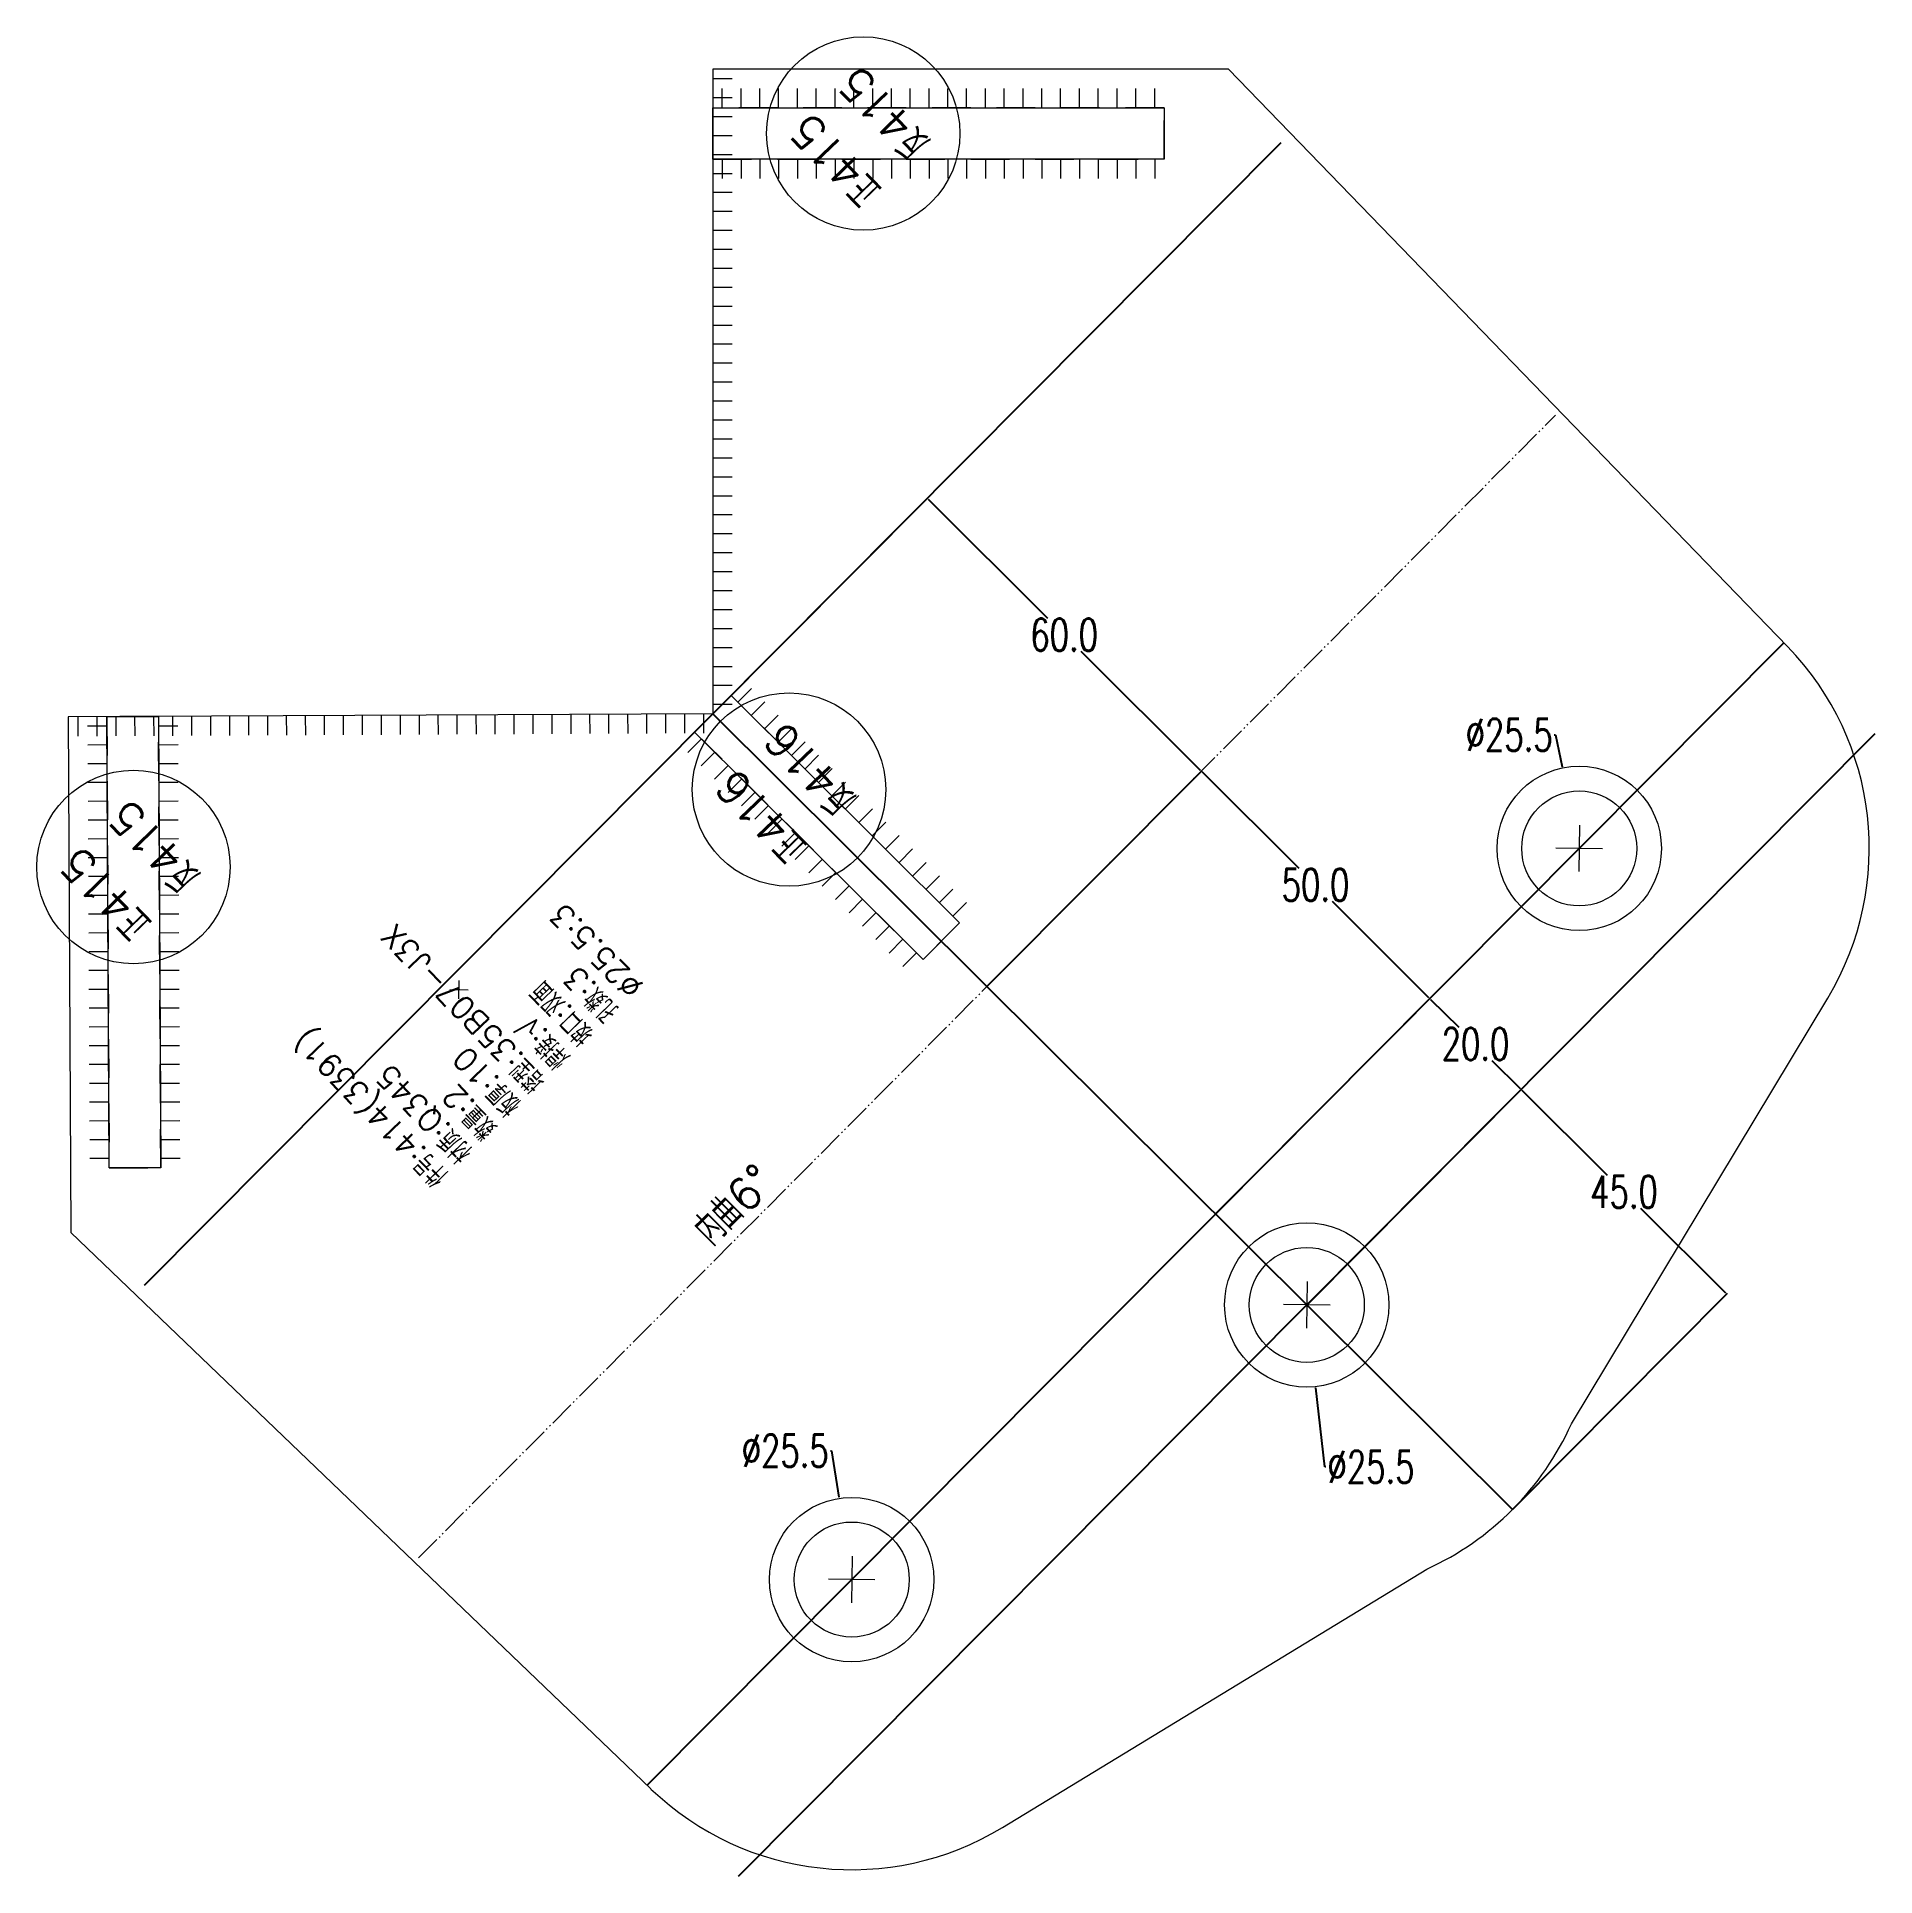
# Model space of a CAD drawing. Extents: x 460 to 745, y 134 to 419.
import ezdxf
from ezdxf.enums import TextEntityAlignment as Align

# ---------------------------------------------------------------- set-up
doc = ezdxf.new("R2010")
doc.units = 0
doc.header["$MEASUREMENT"] = 0
doc.linetypes.add('制弯线', pattern=[5.9, 4, -0.5, 0.2, -0.5, 0.2, -0.5])
doc.linetypes.add('长虚线', pattern=[10, 6, -4])
doc.layers.get('0').update_dxf_attribs({"linetype": 'CONTINUOUS', "lineweight": 25})
doc.layers.get('Defpoints').update_dxf_attribs({"linetype": 'CONTINUOUS'})
for name, color, linetype, lineweight in [('1', 7, 'CONTINUOUS', 25), ('2', 7, 'CONTINUOUS', 25), ('3', 7, 'CONTINUOUS', 25)]:
    doc.layers.add(name, color=color, linetype=linetype, lineweight=lineweight)
doc.styles.add('DimFont', font='simplex.shx', dxfattribs={"width": 0.8, "bigfont": 'gbhzfs.shx'})
doc.styles.get("Standard").update_dxf_attribs({"font": 'simplex.shx', "width": 0.7, "height": 5, "bigfont": 'gbhzfs.shx'})
doc.dimstyles.new('DHDxfDimStyleOpen30', dxfattribs={"dimtxt": 2.5, "dimasz": 2.5, "dimexe": 1.25, "dimexo": 0.625, "dimtad": 2, "dimtxsty": 'DimFont', "dimblk": 'OPEN30', "dimblk1": 'OPEN30', "dimblk2": 'OPEN30', "dimcen": 2.5, "dimadec": 0, "dimazin": 0, "dimtfac": 1, "dimtmove": 0, "dimatfit": 3, "dimfxl": 0, "dimarcsym": 0})

# ---------------------------------------------------------------- blocks, each defined once
blk = doc.blocks.new('*D2')
at = {"color": 0, "linetype": 'Continuous', "lineweight": -2}
for p, q in [((565.12, 313.9), (598.46, 347.4)), ((598.46, 347.15), (616.99, 328.7)), ((640.73, 305.08), (622.2, 323.52)), ((607.65, 271.58), (640.99, 305.08))]:
    blk.add_line(p, q, dxfattribs=at)
at = {"color": 0, "linetype": 'Continuous'}
for points in [[(598.48, 347.17), (598.44, 347.13), (598.33, 347.27)], [(640.75, 305.1), (640.71, 305.06), (640.86, 304.95)]]:
    blk.add_solid(points, dxfattribs=at)
at = {"layer": 'Defpoints', "color": 0, "linetype": 'Continuous'}
for p in [(565.08, 313.86), (640.86, 304.95), (607.61, 271.54)]:
    blk.add_point(p, dxfattribs=at)
at = {"color": 0, "linetype": 'Continuous', "insert": (619.59, 326.11), "char_height": 5, "attachment_point": 5}
blk.add_mtext('\\A1;60.0', dxfattribs=at)
blk = doc.blocks.new('*D3')
at = {"color": 0, "linetype": 'Continuous', "lineweight": -2}
for p, q in [((607.65, 271.58), (640.99, 305.08)), ((640.99, 304.83), (655.98, 289.91)), ((676.17, 269.81), (661.18, 284.73)), ((643.09, 236.31), (676.43, 269.81))]:
    blk.add_line(p, q, dxfattribs=at)
at = {"color": 0, "linetype": 'Continuous'}
for points in [[(641.01, 304.85), (640.96, 304.8), (640.86, 304.95)], [(676.19, 269.83), (676.15, 269.79), (676.3, 269.68)]]:
    blk.add_solid(points, dxfattribs=at)
at = {"layer": 'Defpoints', "color": 0, "linetype": 'Continuous'}
for p in [(607.61, 271.54), (676.3, 269.68), (643.05, 236.27)]:
    blk.add_point(p, dxfattribs=at)
at = {"color": 0, "linetype": 'Continuous', "insert": (658.58, 287.32), "char_height": 5, "attachment_point": 5}
blk.add_mtext('\\A1;50.0', dxfattribs=at)
blk = doc.blocks.new('*D4')
at = {"color": 0, "linetype": 'Continuous', "lineweight": -2}
for p, q in [((643.09, 236.31), (676.43, 269.81)), ((676.43, 269.56), (680.79, 265.22)), ((690.35, 255.7), (685.99, 260.04)), ((657.27, 222.2), (690.6, 255.7))]:
    blk.add_line(p, q, dxfattribs=at)
at = {"color": 0, "linetype": 'Continuous'}
for points in [[(676.45, 269.58), (676.41, 269.53), (676.3, 269.68)], [(690.37, 255.72), (690.33, 255.68), (690.48, 255.58)]]:
    blk.add_solid(points, dxfattribs=at)
at = {"layer": 'Defpoints', "color": 0, "linetype": 'Continuous'}
for p in [(690.48, 255.58), (643.05, 236.27), (657.22, 222.16)]:
    blk.add_point(p, dxfattribs=at)
at = {"color": 0, "linetype": 'Continuous', "insert": (683.39, 262.63), "char_height": 5, "attachment_point": 5}
blk.add_mtext('\\A1;20.0', dxfattribs=at)
blk = doc.blocks.new('*D5')
at = {"color": 0, "linetype": 'Continuous', "lineweight": -2}
for p, q in [((657.27, 222.2), (690.6, 255.7)), ((690.6, 255.45), (703.82, 242.29)), ((722.25, 223.96), (709.03, 237.11)), ((689.16, 190.46), (722.5, 223.96))]:
    blk.add_line(p, q, dxfattribs=at)
at = {"color": 0, "linetype": 'Continuous'}
for points in [[(690.63, 255.47), (690.58, 255.43), (690.48, 255.58)], [(722.27, 223.98), (722.23, 223.94), (722.37, 223.83)]]:
    blk.add_solid(points, dxfattribs=at)
at = {"layer": 'Defpoints', "color": 0, "linetype": 'Continuous'}
for p in [(722.37, 223.83), (657.22, 222.16), (689.12, 190.42)]:
    blk.add_point(p, dxfattribs=at)
at = {"color": 0, "linetype": 'Continuous', "insert": (706.43, 239.7), "char_height": 5, "attachment_point": 5}
blk.add_mtext('\\A1;45.0', dxfattribs=at)
blk = doc.blocks.new('*D7')
at = {"color": 0, "linetype": 'Continuous', "lineweight": -2}
for p, q in [((657.13, 222.16), (657.31, 222.16)), ((657.22, 222.07), (657.22, 222.25)), ((660, 197.05), (658.64, 209.31)), ((660.18, 197.05), (660, 197.05))]:
    blk.add_line(p, q, dxfattribs=at)
at = {"color": 0, "linetype": 'Continuous'}
blk.add_solid([(658.67, 209.31), (658.61, 209.3), (658.62, 209.49)], dxfattribs=at)
at = {"layer": 'Defpoints', "color": 0, "linetype": 'Continuous'}
for p in [(655.82, 234.83), (658.62, 209.49)]:
    blk.add_point(p, dxfattribs=at)
at = {"color": 0, "linetype": 'Continuous', "insert": (667.18, 197.05), "char_height": 5, "attachment_point": 5}
blk.add_mtext('\\A1;∅25.5', dxfattribs=at)
blk = doc.blocks.new('*D8')
at = {"color": 0, "linetype": 'Continuous', "lineweight": -2}
for p, q in [((583.32, 199.54), (583.5, 199.54)), ((583.5, 199.54), (584.62, 192.34)), ((586.53, 179.56), (586.71, 179.56)), ((586.62, 179.47), (586.62, 179.65))]:
    blk.add_line(p, q, dxfattribs=at)
at = {"color": 0, "linetype": 'Continuous'}
blk.add_solid([(584.65, 192.34), (584.59, 192.33), (584.65, 192.16)], dxfattribs=at)
at = {"layer": 'Defpoints', "color": 0, "linetype": 'Continuous'}
for p in [(584.65, 192.16), (588.58, 166.96)]:
    blk.add_point(p, dxfattribs=at)
at = {"color": 0, "linetype": 'Continuous', "insert": (576.31, 199.54), "char_height": 5, "attachment_point": 5}
blk.add_mtext('\\A1;∅25.5', dxfattribs=at)
blk = doc.blocks.new('*D9')
at = {"color": 0, "linetype": 'Continuous', "lineweight": -2}
for p, q in [((695.62, 310.59), (695.8, 310.59)), ((695.8, 310.59), (696.84, 305.63)), ((699.39, 292.97), (699.57, 292.97)), ((699.48, 292.88), (699.48, 293.06))]:
    blk.add_line(p, q, dxfattribs=at)
at = {"color": 0, "linetype": 'Continuous'}
blk.add_solid([(696.87, 305.64), (696.81, 305.63), (696.87, 305.45)], dxfattribs=at)
at = {"layer": 'Defpoints', "color": 0, "linetype": 'Continuous'}
for p in [(696.87, 305.45), (702.08, 280.49)]:
    blk.add_point(p, dxfattribs=at)
at = {"color": 0, "linetype": 'Continuous', "insert": (688.62, 310.59), "char_height": 5, "attachment_point": 5}
blk.add_mtext('\\A1;∅25.5', dxfattribs=at)

msp = doc.modelspace()

# ---------------------------------------------------------------- linework, layer by layer
at = {"color": 0, "linetype": 'Continuous'}
for p, q in [((476.9, 225.25), (653.25, 402.47)), ((554.87, 147.66), (731.23, 324.88)), ((565.08, 313.86), (689.12, 190.42)), ((569.05, 133.55), (745.4, 310.77))]:
    msp.add_line(p, q, dxfattribs=at)
at = {"layer": '1', "color": 7, "linetype": 'Continuous', "lineweight": 18}
for p, q in [((645.08, 413.86), (565.08, 413.86)), ((565.08, 413.86), (565.08, 313.86)), ((731.81, 324.27), (645.08, 413.86)), ((565.08, 313.86), (465.08, 313.37)), ((465.08, 313.37), (465.47, 233.37)), ((698.27, 203.73), (738.03, 269.76)), ((465.47, 233.37), (555.47, 147.08)), ((610.01, 141.12), (675.86, 181.2))]:
    msp.add_line(p, q, dxfattribs=at)
at = {"layer": '1', "color": 7, "linetype": 'Continuous', "lineweight": 13}
for p, q in [((699.54, 296.58), (699.42, 289.37)), ((703.08, 292.92), (695.87, 293.03)), ((657.28, 225.77), (657.17, 218.55)), ((660.83, 222.1), (653.62, 222.22)), ((586.67, 183.17), (586.56, 175.96)), ((590.22, 179.5), (583.01, 179.62))]:
    msp.add_line(p, q, dxfattribs=at)
for centre, radius in [((699.48, 292.97), 12.75), ((699.48, 292.97), 8.92), ((657.22, 222.16), 12.75), ((657.22, 222.16), 8.92), ((586.62, 179.56), 12.75), ((586.62, 179.56), 8.93)]:
    msp.add_circle(centre, radius, dxfattribs=at)
at = {"layer": '1', "color": 7, "linetype": 'Continuous', "lineweight": 18}
for centre, start, end in [((699.48, 292.97), 328.9517, 44.0731), ((657.22, 222.16), 294.4614, 335.818), ((586.62, 179.56), 226.2063, 301.3277)]:
    msp.add_arc(centre, 45, start, end, dxfattribs=at)
at = {"layer": '2', "color": 7, "linetype": 'Continuous', "lineweight": 13}
for p, q in [((565.08, 412.39), (568.08, 412.39)), ((565.08, 409.45), (568.08, 409.45)), ((565.08, 406.51), (568.08, 406.51)), ((565.08, 403.57), (568.08, 403.57)), ((565.08, 400.62), (568.08, 400.62)), ((565.08, 397.68), (568.08, 397.68)), ((565.08, 394.74), (568.08, 394.74)), ((565.08, 391.8), (568.08, 391.8)), ((565.08, 388.86), (568.08, 388.86)), ((565.08, 385.92), (568.08, 385.92)), ((565.08, 382.98), (568.08, 382.98)), ((565.08, 380.04), (568.08, 380.04)), ((565.08, 377.09), (568.08, 377.09)), ((565.08, 374.15), (568.08, 374.15)), ((565.08, 371.21), (568.08, 371.21)), ((565.08, 368.27), (568.08, 368.27)), ((565.08, 365.33), (568.08, 365.33)), ((565.08, 362.39), (568.08, 362.39)), ((565.08, 359.45), (568.08, 359.45)), ((565.08, 356.51), (568.08, 356.51)), ((565.08, 353.57), (568.08, 353.57)), ((565.08, 350.62), (568.08, 350.62)), ((565.08, 347.68), (568.08, 347.68)), ((565.08, 344.74), (568.08, 344.74)), ((565.08, 341.8), (568.08, 341.8)), ((565.08, 338.86), (568.08, 338.86)), ((565.08, 335.92), (568.08, 335.92)), ((565.08, 332.98), (568.08, 332.98)), ((565.08, 330.04), (568.08, 330.04)), ((565.08, 327.09), (568.08, 327.09)), ((565.08, 324.15), (568.08, 324.15)), ((565.08, 321.21), (568.08, 321.21)), ((565.08, 318.27), (568.08, 318.27)), ((563.61, 313.85), (563.62, 310.85)), ((565.08, 315.33), (568.08, 315.33)), ((466.55, 313.38), (466.56, 310.38)), ((469.49, 313.39), (469.5, 310.39)), ((472.43, 313.41), (472.44, 310.41)), ((475.37, 313.42), (475.39, 310.42)), ((478.31, 313.44), (478.33, 310.44)), ((481.25, 313.45), (481.27, 310.45)), ((484.19, 313.46), (484.21, 310.46)), ((487.14, 313.48), (487.15, 310.48)), ((490.08, 313.49), (490.09, 310.49)), ((493.02, 313.51), (493.03, 310.51)), ((495.96, 313.52), (495.97, 310.52)), ((498.9, 313.54), (498.91, 310.54)), ((501.84, 313.55), (501.86, 310.55)), ((504.78, 313.57), (504.8, 310.57)), ((507.72, 313.58), (507.74, 310.58)), ((510.66, 313.59), (510.68, 310.59)), ((513.61, 313.61), (513.62, 310.61)), ((516.55, 313.62), (516.56, 310.62)), ((519.49, 313.64), (519.5, 310.64)), ((522.43, 313.65), (522.44, 310.65)), ((525.37, 313.67), (525.38, 310.67)), ((528.31, 313.68), (528.33, 310.68)), ((531.25, 313.69), (531.27, 310.69)), ((534.19, 313.71), (534.21, 310.71)), ((537.13, 313.72), (537.15, 310.72)), ((540.08, 313.74), (540.09, 310.74)), ((543.02, 313.75), (543.03, 310.75)), ((545.96, 313.77), (545.97, 310.77)), ((548.9, 313.78), (548.91, 310.78)), ((551.84, 313.79), (551.86, 310.79)), ((554.78, 313.81), (554.8, 310.81)), ((557.72, 313.82), (557.74, 310.82)), ((560.66, 313.84), (560.68, 310.84)), ((524.26, 271.1), (527.09, 271.05)), ((525.65, 269.66), (525.7, 272.49))]:
    msp.add_line(p, q, dxfattribs=at)
at = {"layer": '2', "color": 190, "linetype": '制弯线', "lineweight": 13}
msp.add_line((519.43, 182.93), (695.78, 360.15), dxfattribs=at)
at = {"layer": '2', "color": 7, "linetype": 'Continuous', "lineweight": 13}
msp.add_circle((525.67, 271.07), 0.1, dxfattribs=at)
at = {"layer": '3', "color": 7, "linetype": 'Continuous', "lineweight": 13}
for p, q in [((566.53, 407.86), (566.53, 410.86)), ((569.45, 407.86), (569.45, 410.86)), ((572.37, 407.86), (572.37, 410.86)), ((575.28, 407.86), (575.28, 410.86)), ((578.2, 407.86), (578.2, 410.86)), ((581.12, 407.86), (581.12, 410.86)), ((584.03, 407.86), (584.03, 410.86)), ((586.95, 407.86), (586.95, 410.86)), ((589.87, 407.86), (589.87, 410.86)), ((592.78, 407.86), (592.78, 410.86)), ((595.7, 407.86), (595.7, 410.86)), ((598.62, 407.86), (598.62, 410.86)), ((601.53, 407.86), (601.53, 410.86)), ((604.45, 407.86), (604.45, 410.86)), ((607.37, 407.86), (607.37, 410.86)), ((610.28, 407.86), (610.28, 410.86)), ((613.2, 407.86), (613.2, 410.86)), ((616.12, 407.86), (616.12, 410.86)), ((619.03, 407.86), (619.03, 410.86)), ((621.95, 407.86), (621.95, 410.86)), ((624.87, 407.86), (624.87, 410.86)), ((627.78, 407.86), (627.78, 410.86)), ((630.7, 407.86), (630.7, 410.86)), ((633.62, 407.86), (633.62, 410.86)), ((566.53, 399.86), (566.53, 396.86)), ((569.45, 399.86), (569.45, 396.86)), ((572.37, 399.86), (572.37, 396.86)), ((575.28, 399.86), (575.28, 396.86)), ((578.2, 399.86), (578.2, 396.86)), ((581.12, 399.86), (581.12, 396.86)), ((584.03, 399.86), (584.03, 396.86)), ((586.95, 399.86), (586.95, 396.86)), ((589.87, 399.86), (589.87, 396.86)), ((592.78, 399.86), (592.78, 396.86)), ((595.7, 399.86), (595.7, 396.86)), ((598.62, 399.86), (598.62, 396.86)), ((601.53, 399.86), (601.53, 396.86)), ((604.45, 399.86), (604.45, 396.86)), ((607.37, 399.86), (607.37, 396.86)), ((610.28, 399.86), (610.28, 396.86)), ((613.2, 399.86), (613.2, 396.86)), ((616.12, 399.86), (616.12, 396.86)), ((619.03, 399.86), (619.03, 396.86)), ((621.95, 399.86), (621.95, 396.86)), ((624.87, 399.86), (624.87, 396.86)), ((627.78, 399.86), (627.78, 396.86)), ((630.7, 399.86), (630.7, 396.86)), ((633.62, 399.86), (633.62, 396.86)), ((568.94, 315.66), (571.06, 317.78)), ((571.02, 313.58), (573.14, 315.71)), ((471.08, 311.94), (468.08, 311.93)), ((479.08, 311.98), (482.08, 312)), ((573.11, 311.51), (575.23, 313.63)), ((575.19, 309.43), (577.31, 311.56)), ((471.1, 309.03), (468.1, 309.01)), ((479.1, 309.06), (482.1, 309.08)), ((563.3, 309.99), (561.18, 307.86)), ((577.28, 307.36), (579.39, 309.49)), ((471.11, 306.11), (468.11, 306.09)), ((479.11, 306.15), (482.11, 306.16)), ((565.38, 307.91), (563.27, 305.79)), ((567.47, 305.84), (565.35, 303.71)), ((579.36, 305.28), (581.48, 307.41)), ((581.45, 303.21), (583.56, 305.34)), ((471.13, 303.19), (468.13, 303.18)), ((479.13, 303.23), (482.13, 303.25)), ((569.55, 303.76), (567.43, 301.64)), ((583.53, 301.13), (585.65, 303.26)), ((471.14, 300.28), (468.14, 300.26)), ((479.14, 300.32), (482.14, 300.33)), ((571.64, 301.69), (569.52, 299.56)), ((573.72, 299.61), (571.6, 297.49)), ((585.62, 299.06), (587.73, 301.19)), ((471.16, 297.36), (468.16, 297.34)), ((479.16, 297.4), (482.15, 297.41)), ((575.81, 297.54), (573.69, 295.41)), ((587.7, 296.99), (589.82, 299.11)), ((589.79, 294.91), (591.9, 297.04)), ((471.17, 294.44), (468.17, 294.43)), ((479.17, 294.48), (482.17, 294.5)), ((577.89, 295.46), (575.77, 293.34)), ((591.87, 292.84), (593.99, 294.96)), ((471.18, 291.53), (468.18, 291.51)), ((479.18, 291.57), (482.18, 291.58)), ((579.97, 293.39), (577.86, 291.26)), ((582.06, 291.31), (579.94, 289.19)), ((593.96, 290.76), (596.07, 292.89)), ((471.2, 288.61), (468.2, 288.59)), ((479.2, 288.65), (482.2, 288.66)), ((584.14, 289.24), (582.03, 287.11)), ((596.04, 288.69), (598.16, 290.81)), ((598.13, 286.61), (600.24, 288.74)), ((471.21, 285.69), (468.21, 285.68)), ((479.21, 285.73), (482.21, 285.75)), ((586.23, 287.17), (584.11, 285.04)), ((600.21, 284.54), (602.33, 286.66)), ((471.23, 282.78), (468.23, 282.76)), ((479.23, 282.82), (482.23, 282.83)), ((588.31, 285.09), (586.2, 282.96)), ((590.4, 283.02), (588.28, 280.89)), ((602.3, 282.46), (604.41, 284.59)), ((471.24, 279.86), (468.24, 279.85)), ((479.24, 279.9), (482.24, 279.91)), ((592.48, 280.94), (590.37, 278.82)), ((471.25, 276.94), (468.25, 276.93)), ((479.25, 276.98), (482.25, 277)), ((594.57, 278.87), (592.45, 276.74)), ((596.65, 276.79), (594.54, 274.67)), ((471.27, 274.03), (468.27, 274.01)), ((479.27, 274.07), (482.27, 274.08)), ((471.28, 271.11), (468.28, 271.1)), ((479.28, 271.15), (482.28, 271.16)), ((471.3, 268.19), (468.3, 268.18)), ((479.3, 268.23), (482.3, 268.25)), ((471.31, 265.28), (468.31, 265.26)), ((479.31, 265.32), (482.31, 265.33)), ((471.33, 262.36), (468.33, 262.35)), ((479.33, 262.4), (482.33, 262.41)), ((471.34, 259.44), (468.34, 259.43)), ((479.34, 259.48), (482.34, 259.5)), ((471.35, 256.53), (468.35, 256.51)), ((479.35, 256.57), (482.35, 256.58)), ((471.37, 253.61), (468.37, 253.6)), ((479.37, 253.65), (482.37, 253.66)), ((471.38, 250.69), (468.38, 250.68)), ((479.38, 250.73), (482.38, 250.75)), ((471.4, 247.78), (468.4, 247.76)), ((479.4, 247.82), (482.4, 247.83)), ((471.41, 244.86), (468.41, 244.85)), ((479.41, 244.9), (482.41, 244.91))]:
    msp.add_line(p, q, dxfattribs=at)
at = {"layer": '3', "color": 7, "linetype": '长虚线', "lineweight": 13}
for p, q in [((566.53, 407.86), (566.53, 410.86)), ((569.45, 407.86), (569.45, 410.86)), ((572.37, 407.86), (572.37, 410.86)), ((575.28, 407.86), (575.28, 410.86)), ((578.2, 407.86), (578.2, 410.86)), ((581.12, 407.86), (581.12, 410.86)), ((584.03, 407.86), (584.03, 410.86)), ((586.95, 407.86), (586.95, 410.86)), ((589.87, 407.86), (589.87, 410.86)), ((592.78, 407.86), (592.78, 410.86)), ((595.7, 407.86), (595.7, 410.86)), ((598.62, 407.86), (598.62, 410.86)), ((601.53, 407.86), (601.53, 410.86)), ((604.45, 407.86), (604.45, 410.86)), ((607.37, 407.86), (607.37, 410.86)), ((610.28, 407.86), (610.28, 410.86)), ((613.2, 407.86), (613.2, 410.86)), ((616.12, 407.86), (616.12, 410.86)), ((619.03, 407.86), (619.03, 410.86)), ((621.95, 407.86), (621.95, 410.86)), ((624.87, 407.86), (624.87, 410.86)), ((627.78, 407.86), (627.78, 410.86)), ((630.7, 407.86), (630.7, 410.86)), ((633.62, 407.86), (633.62, 410.86)), ((566.53, 399.86), (566.53, 396.86)), ((569.45, 399.86), (569.45, 396.86)), ((572.37, 399.86), (572.37, 396.86)), ((575.28, 399.86), (575.28, 396.86)), ((578.2, 399.86), (578.2, 396.86)), ((581.12, 399.86), (581.12, 396.86)), ((584.03, 399.86), (584.03, 396.86)), ((586.95, 399.86), (586.95, 396.86)), ((589.87, 399.86), (589.87, 396.86)), ((592.78, 399.86), (592.78, 396.86)), ((595.7, 399.86), (595.7, 396.86)), ((598.62, 399.86), (598.62, 396.86)), ((601.53, 399.86), (601.53, 396.86)), ((604.45, 399.86), (604.45, 396.86)), ((607.37, 399.86), (607.37, 396.86)), ((610.28, 399.86), (610.28, 396.86)), ((613.2, 399.86), (613.2, 396.86)), ((616.12, 399.86), (616.12, 396.86)), ((619.03, 399.86), (619.03, 396.86)), ((621.95, 399.86), (621.95, 396.86)), ((624.87, 399.86), (624.87, 396.86)), ((627.78, 399.86), (627.78, 396.86)), ((630.7, 399.86), (630.7, 396.86)), ((633.62, 399.86), (633.62, 396.86)), ((568.94, 315.66), (571.06, 317.78)), ((571.02, 313.58), (573.14, 315.71)), ((471.08, 311.94), (468.08, 311.93)), ((479.08, 311.98), (482.08, 312)), ((573.11, 311.51), (575.23, 313.63)), ((575.19, 309.43), (577.31, 311.56)), ((471.1, 309.03), (468.1, 309.01)), ((479.1, 309.06), (482.1, 309.08)), ((563.3, 309.99), (561.18, 307.86)), ((577.28, 307.36), (579.39, 309.49)), ((471.11, 306.11), (468.11, 306.09)), ((479.11, 306.15), (482.11, 306.16)), ((565.38, 307.91), (563.27, 305.79)), ((567.47, 305.84), (565.35, 303.71)), ((579.36, 305.28), (581.48, 307.41)), ((581.45, 303.21), (583.56, 305.34)), ((471.13, 303.19), (468.13, 303.18)), ((479.13, 303.23), (482.13, 303.25)), ((569.55, 303.76), (567.43, 301.64)), ((583.53, 301.13), (585.65, 303.26)), ((471.14, 300.28), (468.14, 300.26)), ((479.14, 300.32), (482.14, 300.33)), ((571.64, 301.69), (569.52, 299.56)), ((573.72, 299.61), (571.6, 297.49)), ((585.62, 299.06), (587.73, 301.19)), ((471.16, 297.36), (468.16, 297.34)), ((479.16, 297.4), (482.15, 297.41)), ((575.81, 297.54), (573.69, 295.41)), ((587.7, 296.99), (589.82, 299.11)), ((589.79, 294.91), (591.9, 297.04)), ((471.17, 294.44), (468.17, 294.43)), ((479.17, 294.48), (482.17, 294.5)), ((577.89, 295.46), (575.77, 293.34)), ((591.87, 292.84), (593.99, 294.96)), ((471.18, 291.53), (468.18, 291.51)), ((479.18, 291.57), (482.18, 291.58)), ((579.97, 293.39), (577.86, 291.26)), ((582.06, 291.31), (579.94, 289.19)), ((593.96, 290.76), (596.07, 292.89)), ((471.2, 288.61), (468.2, 288.59)), ((479.2, 288.65), (482.2, 288.66)), ((584.14, 289.24), (582.03, 287.11)), ((596.04, 288.69), (598.16, 290.81)), ((598.13, 286.61), (600.24, 288.74)), ((471.21, 285.69), (468.21, 285.68)), ((479.21, 285.73), (482.21, 285.75)), ((586.23, 287.17), (584.11, 285.04)), ((600.21, 284.54), (602.33, 286.66)), ((471.23, 282.78), (468.23, 282.76)), ((479.23, 282.82), (482.23, 282.83)), ((588.31, 285.09), (586.2, 282.96)), ((590.4, 283.02), (588.28, 280.89)), ((602.3, 282.46), (604.41, 284.59)), ((471.24, 279.86), (468.24, 279.85)), ((479.24, 279.9), (482.24, 279.91)), ((592.48, 280.94), (590.37, 278.82)), ((471.25, 276.94), (468.25, 276.93)), ((479.25, 276.98), (482.25, 277)), ((594.57, 278.87), (592.45, 276.74)), ((596.65, 276.79), (594.54, 274.67)), ((471.27, 274.03), (468.27, 274.01)), ((479.27, 274.07), (482.27, 274.08)), ((471.28, 271.11), (468.28, 271.1)), ((479.28, 271.15), (482.28, 271.16)), ((471.3, 268.19), (468.3, 268.18)), ((479.3, 268.23), (482.3, 268.25)), ((471.31, 265.28), (468.31, 265.26)), ((479.31, 265.32), (482.31, 265.33)), ((471.33, 262.36), (468.33, 262.35)), ((479.33, 262.4), (482.33, 262.41)), ((471.34, 259.44), (468.34, 259.43)), ((479.34, 259.48), (482.34, 259.5)), ((471.35, 256.53), (468.35, 256.51)), ((479.35, 256.57), (482.35, 256.58)), ((471.37, 253.61), (468.37, 253.6)), ((479.37, 253.65), (482.37, 253.66)), ((471.38, 250.69), (468.38, 250.68)), ((479.38, 250.73), (482.38, 250.75)), ((471.4, 247.78), (468.4, 247.76)), ((479.4, 247.82), (482.4, 247.83)), ((471.41, 244.86), (468.41, 244.85)), ((479.41, 244.9), (482.41, 244.91))]:
    msp.add_line(p, q, dxfattribs=at)
at = {"layer": '3', "color": 7, "linetype": 'Continuous', "lineweight": 13}
for points in [[(565.08, 407.86), (635.08, 407.86), (635.08, 399.86), (565.08, 399.86)], [(567.9, 316.69), (603.34, 281.43), (597.7, 275.75), (562.25, 311.02)], [(479.08, 313.44), (479.42, 243.44), (471.42, 243.4), (471.08, 313.4)]]:
    msp.add_lwpolyline(points, close=True, dxfattribs=at)
at = {"layer": '3', "color": 7, "linetype": '长虚线', "lineweight": 13}
for points in [[(565.08, 399.86), (635.08, 399.86), (635.08, 407.86), (565.08, 407.86)], [(562.25, 311.02), (597.7, 275.75), (603.34, 281.43), (567.9, 316.69)], [(471.08, 313.4), (471.42, 243.4), (479.42, 243.44), (479.08, 313.44)]]:
    msp.add_lwpolyline(points, close=True, dxfattribs=at)
at = {"layer": '3', "color": 7, "linetype": 'Continuous', "lineweight": 18}
for centre in [(588.41, 403.86), (576.89, 302.1), (475.19, 290.09)]:
    msp.add_circle(centre, 15, dxfattribs=at)

# ---------------------------------------------------------------- texts
at = {"layer": '2', "color": 7, "linetype": 'Continuous', "lineweight": 13}
for s, height, rotation, p in [('%%c25.5:3', 3.5, 134.0731, (555.28, 272.49)), ('塔型:35B07-J3X', 3.5, 134.0731, (540.19, 257.88)), ('孔数:3', 3.5, 134.0731, (551.5, 268.84)), ('坡口:双面', 3.5, 134.0731, (547.73, 265.18)), ('焊接:√', 3.5, 134.0731, (543.96, 261.53)), ('件号:414(3391)', 3.5, 134.0731, (525.1, 243.27)), ('板厚:10', 3.5, 134.0731, (536.42, 254.23)), ('材质:Q345', 3.5, 134.0731, (528.87, 246.93)), ('数量:2', 3.5, 134.0731, (532.65, 250.58)), ('内曲6%%d', 5, 44.7968, (566.19, 229.92))]:
    msp.add_text(s, height=height, rotation=rotation, dxfattribs=at).set_placement(p, align=Align.BOTTOM_LEFT)
at = {"layer": '3', "color": 7, "linetype": 'Continuous', "lineweight": 13}
for s, p in [('反415', (589.85, 405.25)), ('反416', (578.33, 303.49)), ('反415', (476.63, 291.48))]:
    msp.add_text(s, height=5, rotation=134.0731, dxfattribs=at).set_placement(p, align=Align.TOP_CENTER)
for s, p in [('正415', (586.97, 402.47)), ('正416', (575.45, 300.71)), ('正415', (473.75, 288.7))]:
    msp.add_text(s, height=5, rotation=134.0731, dxfattribs=at).set_placement(p, align=Align.BOTTOM_CENTER)

# ---------------------------------------------------------------- dimensions: what is measured, and where the dimension line sits
at = {"color": 2, "linetype": 'Continuous'}
dim = msp.add_aligned_dim(p1=(565.08, 313.86), p2=(607.61, 271.54), distance=47.14, dimstyle='DHDxfDimStyleOpen30', override={"dimtxt": 5, "dimasz": 0.18, "dimexe": 0.18, "dimexo": 0.0625, "dimgap": 0.09, "dimtad": 0, "dimtih": 1, "dimtoh": 1, "dimdec": 1, "dimzin": 0, "dimdsep": 46, "dimtxsty": 'Standard', "dimcen": 0.09, "dimtdec": 1, "dimtofl": 0, "dimtolj": 1, "dimtzin": 0}, dxfattribs=at)
dim.commit()
dim.dimension.update_dxf_attribs({"geometry": '*D2', "text_midpoint": (619.59, 326.11)})
for p1, p2, picture, middle in [((702.08, 280.49), (696.87, 305.45), '*D9', (688.62, 310.59)), ((655.82, 234.83), (658.62, 209.49), '*D7', (667.18, 197.05)), ((588.58, 166.96), (584.65, 192.16), '*D8', (576.31, 199.54))]:
    dim = msp.add_diameter_dim_2p(p1=p1, p2=p2, dimstyle='DHDxfDimStyleOpen30', override={"dimtxt": 5, "dimasz": 0.18, "dimexe": 0.18, "dimexo": 0.0625, "dimgap": 0.09, "dimtad": 0, "dimtih": 1, "dimtoh": 1, "dimdec": 1, "dimzin": 0, "dimdsep": 46, "dimtxsty": 'Standard', "dimcen": 0.09, "dimtdec": 1, "dimtofl": 0, "dimtolj": 1, "dimtzin": 0}, dxfattribs=at)
    dim.commit()
    dim.dimension.update_dxf_attribs({"geometry": picture, "text_midpoint": middle, "dimtype": 163})
for base, p1, p2, picture, middle in [((676.3, 269.68), (607.61, 271.54), (643.05, 236.27), '*D3', (658.58, 287.32)), ((690.48, 255.58), (643.05, 236.27), (657.22, 222.16), '*D4', (683.39, 262.63)), ((722.37, 223.83), (657.22, 222.16), (689.12, 190.42), '*D5', (706.43, 239.7))]:
    dim = msp.add_linear_dim(base=base, p1=p1, p2=p2, angle=135.1397, dimstyle='DHDxfDimStyleOpen30', override={"dimtxt": 5, "dimasz": 0.18, "dimexe": 0.18, "dimexo": 0.0625, "dimgap": 0.09, "dimtad": 0, "dimtih": 1, "dimtoh": 1, "dimdec": 1, "dimzin": 0, "dimdsep": 46, "dimtxsty": 'Standard', "dimcen": 0.09, "dimtdec": 1, "dimtofl": 0, "dimtmove": 1, "dimtolj": 1, "dimtzin": 0}, dxfattribs=at)
    dim.commit()
    dim.dimension.update_dxf_attribs({"geometry": picture, "text_midpoint": middle})

doc.saveas('drawing.dxf')
